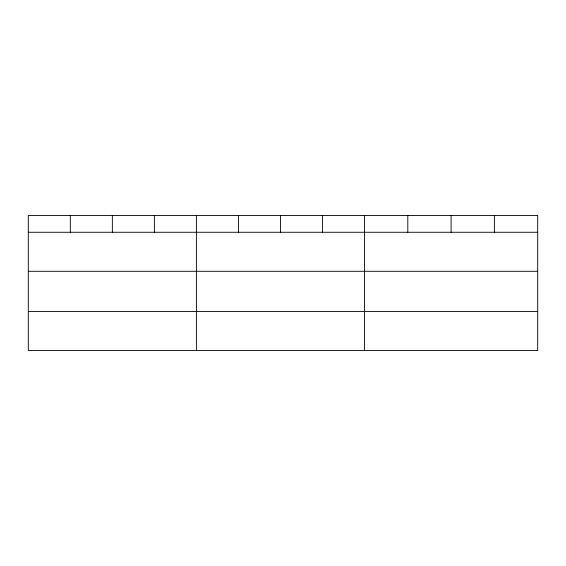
<?xml version="1.0" encoding="UTF-8"?>
<svg xmlns="http://www.w3.org/2000/svg" width="566" height="566" viewBox="0 0 566 566"><rect width="100%" height="100%" fill="white"/><g stroke="black" fill="none" stroke-linecap="round" stroke-linejoin="round"><path stroke-width="0.85" d="M537.7 271.291L537.7 215.462L28.3 215.462L28.3 350.538L537.7 350.538L537.7 271.291L28.3 271.291M28.3 232.265L537.7 232.265M28.3 311.505L537.7 311.505M494.401 215.462L494.401 232.265M451.102 215.462L451.102 232.265M407.803 215.462L407.803 232.265M364.504 215.462L364.504 350.538M322.478 215.462L322.478 232.265M280.453 215.462L280.453 232.265M238.428 215.462L238.428 232.265M196.402 215.462L196.402 350.538M154.376 215.462L154.376 232.265M112.351 215.462L112.351 232.265M70.326 215.462L70.326 232.265"/></g></svg>
